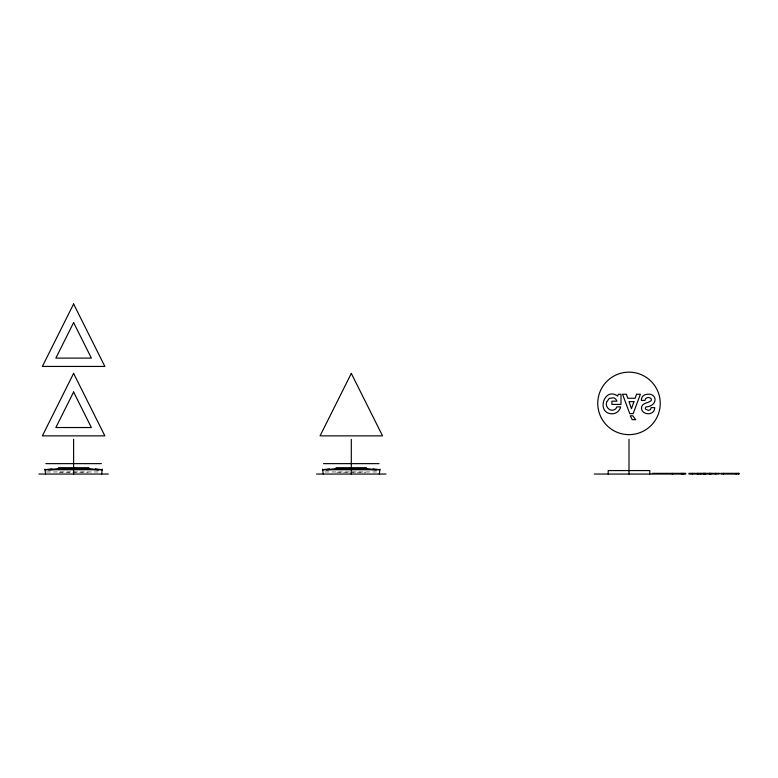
<?xml version="1.0" encoding="UTF-8"?>
<svg xmlns="http://www.w3.org/2000/svg" width="778" height="778" viewBox="0 0 778 778"><rect width="100%" height="100%" fill="white"/><g stroke="black" fill="none" stroke-linecap="round" stroke-linejoin="round"><path stroke-width="0.58" stroke-dasharray="3.89 2.92" d="M46.592 471.964L99.808 471.964M325.107 471.964L378.322 471.964M59.099 472.197L88.118 472.197M336.796 472.197L365.816 472.197"/><path stroke-width="1.17" d="M101.646 474.045L102.249 469.124M379.343 474.045L379.946 469.124M51.922 468.833L44.978 469.737L45.581 474.045M329.609 468.833L322.666 469.737L323.269 474.045M45.844 463.63L101.383 463.63M323.541 463.63L379.071 463.63M58.34 467.792L88.887 467.792M336.028 467.792L366.584 467.792M58.34 468.492L88.887 468.492M336.028 468.492L366.584 468.492M652.324 473.345L685.739 473.345L685.739 474.045L594.285 474.045M739.1 473.345L720.749 473.345L720.749 474.045L739.1 474.045M38.9 474.045L108.327 474.045M316.597 474.045L386.014 474.045M373.002 468.833L379.946 469.737L322.666 469.737L322.666 469.124M95.305 468.833L102.249 469.737L44.978 469.737L44.978 469.124M738.565 473.345L738.565 474.045M736.007 473.345L736.007 474.045M723.414 473.345L723.414 474.045M715.75 473.345L715.75 474.045M710.82 473.345L710.82 474.045M710.071 473.345L710.071 474.045M709.458 473.345L709.458 474.045M705.49 473.345L705.49 474.045M704.508 473.345L704.508 474.045M704.119 473.345L704.119 474.045M703.74 473.345L703.789 474.045M700.842 473.345L700.842 474.045M698.741 473.345L698.741 474.045M697.312 473.345L697.312 474.045M692.43 473.345L692.43 474.045M683.881 473.345L683.881 474.045M682.218 473.345L682.218 474.045M681.45 473.345L681.45 474.045M672.221 473.345L672.221 474.045M649.786 474.045L649.786 470.573L608.211 470.573L608.211 474.045M629.003 439.337L629.003 474.045M351.306 439.337L351.306 474.045M73.609 439.337L73.609 474.045M606.568 402.207C605.09 406.7 609.787 411.951 614.348 409.753A4.756 4.756 0 0 0 616.487 407.701L616.828 406.865L620.679 406.865A9.287 9.287 0 0 1 617.693 411.718A8.616 8.616 0 0 1 612.062 413.799C595.647 413.497 604.331 386.199 617.606 396.099L618.374 394.251L620.99 394.251L620.99 404.414L611.907 404.414L611.907 401.185L616.983 401.185L615.972 399.396A4.736 4.736 0 0 0 613.385 397.791L609.213 398.462L606.568 402.207M641.529 398.657L641.315 400.407L645.011 400.417C644.952 397.237 649.776 396.498 651.293 398.91L651.293 400.573C648.269 403.296 641.403 402.741 641.471 408.217C641.607 413.069 647.821 415.044 651.643 412.982A5.777 5.777 0 0 0 654.502 409.316L654.716 407.633L651.176 407.633L650.408 409.666L648.249 410.414L645.516 409.053A1.585 1.585 0 0 1 646.061 406.943C659.141 406.028 657.303 390.644 644.534 394.913A5.728 5.728 0 0 0 641.529 398.657M633.934 401.633L631.464 408.713L629.003 401.633L633.934 401.633M636.55 394.251L635.159 398.248L627.768 398.248L626.387 394.251L622.536 394.251L629.772 413.643L633.166 413.643L640.401 394.251L636.55 394.251M73.609 303.955L42.372 366.438L104.855 366.438L73.609 303.955M73.609 322.588L55.851 358.104L91.376 358.104L73.609 322.588M73.609 373.382L42.372 435.865L104.855 435.865L73.609 373.382M73.609 392.005L55.851 427.53L91.376 427.53L73.609 392.005M351.306 373.382L320.069 435.865L382.543 435.865L351.306 373.382M58.34 468.833L48.45 469.737A464.067 464.067 0 0 1 98.777 469.737L88.887 468.833L58.34 468.833M336.028 468.833L326.138 469.737A464.067 464.067 0 0 1 376.474 469.737L366.584 468.833L336.028 468.833M635.626 419.653L632.242 419.663L630.238 415.802L632.854 415.802L635.626 419.653M719.135 473.345L688.929 473.345L688.929 474.045L719.135 474.045L719.135 473.345M613.375 430.458A31.237 31.237 0 0 0 660.24 403.403A31.237 31.237 0 0 0 613.375 376.348A31.237 31.237 0 0 0 613.375 430.458"/></g></svg>
